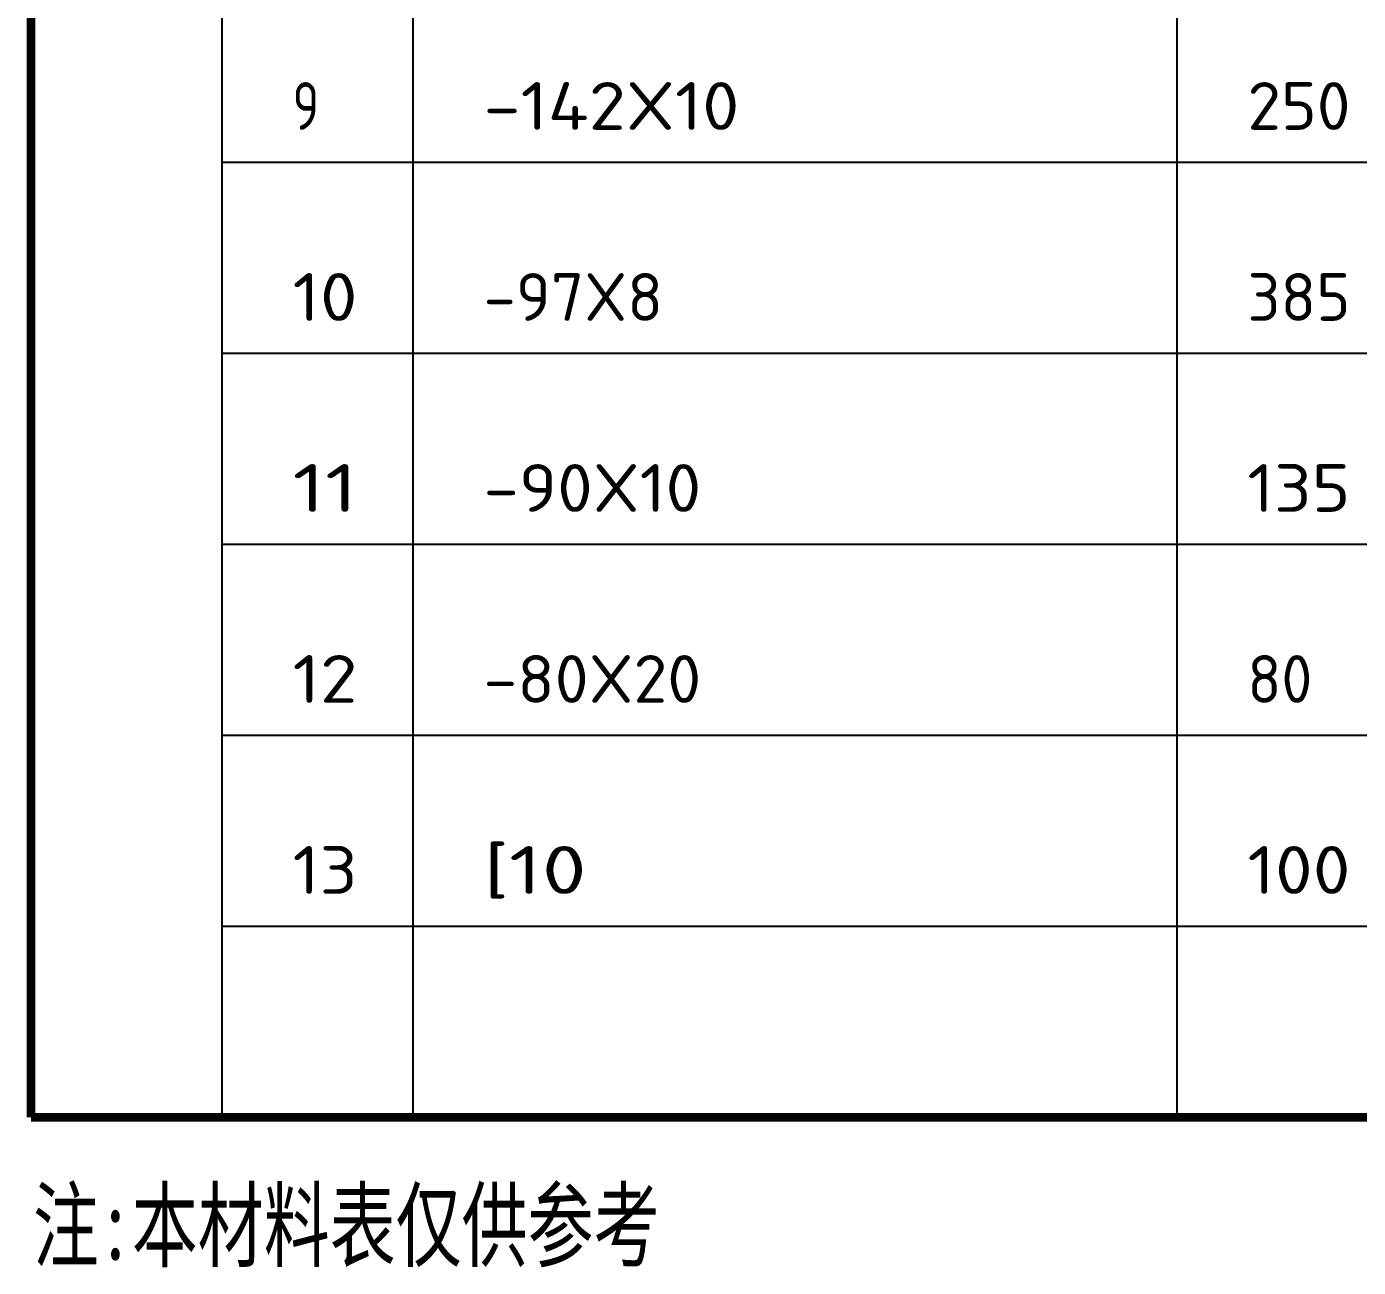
# Model space of a CAD drawing. Header units: millimetres. Extents: x 1442233 to 1526333, y -21810 to 275190.
# Drawn here: x 1504138 to 1511112, y -13443 to -6947 of the extents above; entities that cross this region are included whole.
import ezdxf
from ezdxf.enums import TextEntityAlignment as Align

# ---------------------------------------------------------------- set-up
doc = ezdxf.new("R2010")
doc.units = ezdxf.units.MM
doc.header["$LTSCALE"] = 1500
doc.layers.add('中文', color=2, linetype='Continuous')
doc.layers.add('层12', color=2, linetype='Continuous')
doc.styles.add('HZ', font='', dxfattribs={"width": 0.7, "height": 5})
doc.styles.get("Standard").update_dxf_attribs({"font": 'TSSDENG', "width": 0.75, "bigfont": 'TSSDCHN'})
doc.styles.get('HZ').set_extended_font_data('SimSun')

msp = doc.modelspace()

# ---------------------------------------------------------------- linework, layer by layer
at = {"layer": '层12'}
for p, q in [((1505161, 1342.4), (1505161, -12657.6)), ((1506161, 1342.4), (1506161, -12657.6)), ((1510161, 1342.4), (1510161, -12657.6)), ((1505161, -7657.6), (1518661, -7657.6)), ((1505161, -8657.6), (1518661, -8657.6)), ((1505161, -9657.6), (1518661, -9657.6)), ((1505161, -10657.6), (1518661, -10657.6)), ((1505161, -11657.6), (1518661, -11657.6))]:
    msp.add_line(p, q, dxfattribs=at)
at = {"layer": '层12', "const_width": 45}
for points in [[(1504161, 1342.4), (1504161, -12657.6)], [(1504161, -12657.6), (1523161, -12657.6)]]:
    msp.add_lwpolyline(points, dxfattribs=at)

# ---------------------------------------------------------------- texts
at = {"layer": '中文', "style": 'HZ', "width": 0.66853}
msp.add_text('注:本材料表仅供参考', height=361.25, dxfattribs=at).set_placement((1504171.6, -13403), (1507452.9, -13403), align=Align.FIT)
at = {"layer": '层12'}
for s, width, p, p2 in [('9', 1.119922, (1505531, -7487.6), (1505671, -7487.6)), ('-142X10', 1.05575, (1506531, -7487.6), (1507871, -7487.6)), ('250', 1.039981, (1510531, -7487.6), (1511071, -7487.6)), ('10', 1.178633, (1505531, -8487.6), (1505871, -8487.6)), ('-97X8', 0.97759, (1506531, -8487.6), (1507471, -8487.6)), ('385', 1.039981, (1510531, -8487.6), (1511071, -8487.6)), ('11', 1.683761, (1505531, -9487.6), (1505871, -9487.6)), ('-90X10', 1.02206, (1506531, -9487.6), (1507671, -9487.6)), ('135', 1.12318, (1510531, -9487.6), (1511071, -9487.6)), ('12', 1.178633, (1505531, -10487.6), (1505871, -10487.6)), ('-80X20', 0.987992, (1506531, -10487.6), (1507671, -10487.6)), ('80', 1.03997, (1510531, -10487.6), (1510871, -10487.6)), ('[10', 1.247977, (1506531, -11487.6), (1507071, -11487.6)), ('13', 1.178633, (1505531, -11487.6), (1505871, -11487.6)), ('100', 1.12318, (1510531, -11487.6), (1511071, -11487.6))]:
    msp.add_text(s, height=250, dxfattribs=dict(at, width=width)).set_placement(p, p2, align=Align.FIT)

doc.saveas('drawing.dxf')
